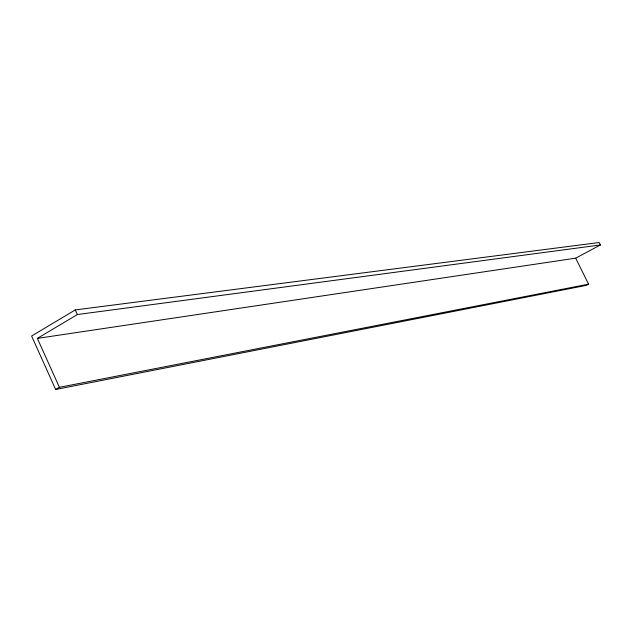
<?xml version="1.0" encoding="UTF-8"?>
<svg xmlns="http://www.w3.org/2000/svg" width="632" height="632" viewBox="0 0 632 632"><rect width="100%" height="100%" fill="white"/><g stroke="black" fill="none" stroke-linecap="round" stroke-linejoin="round"><path stroke-width="0.95" d="M575.681 258.172L600.4 244.971L599.183 242.522L75.263 309.925L31.6 336.027L55.656 389.478L586.251 285.38L588.566 284.163L575.681 258.172L37.359 338.389L59.4 387.313L588.566 284.163M37.359 338.389L77.357 314.538L600.4 244.971M55.656 389.478L59.4 387.313M75.263 309.925L77.357 314.538"/></g></svg>
